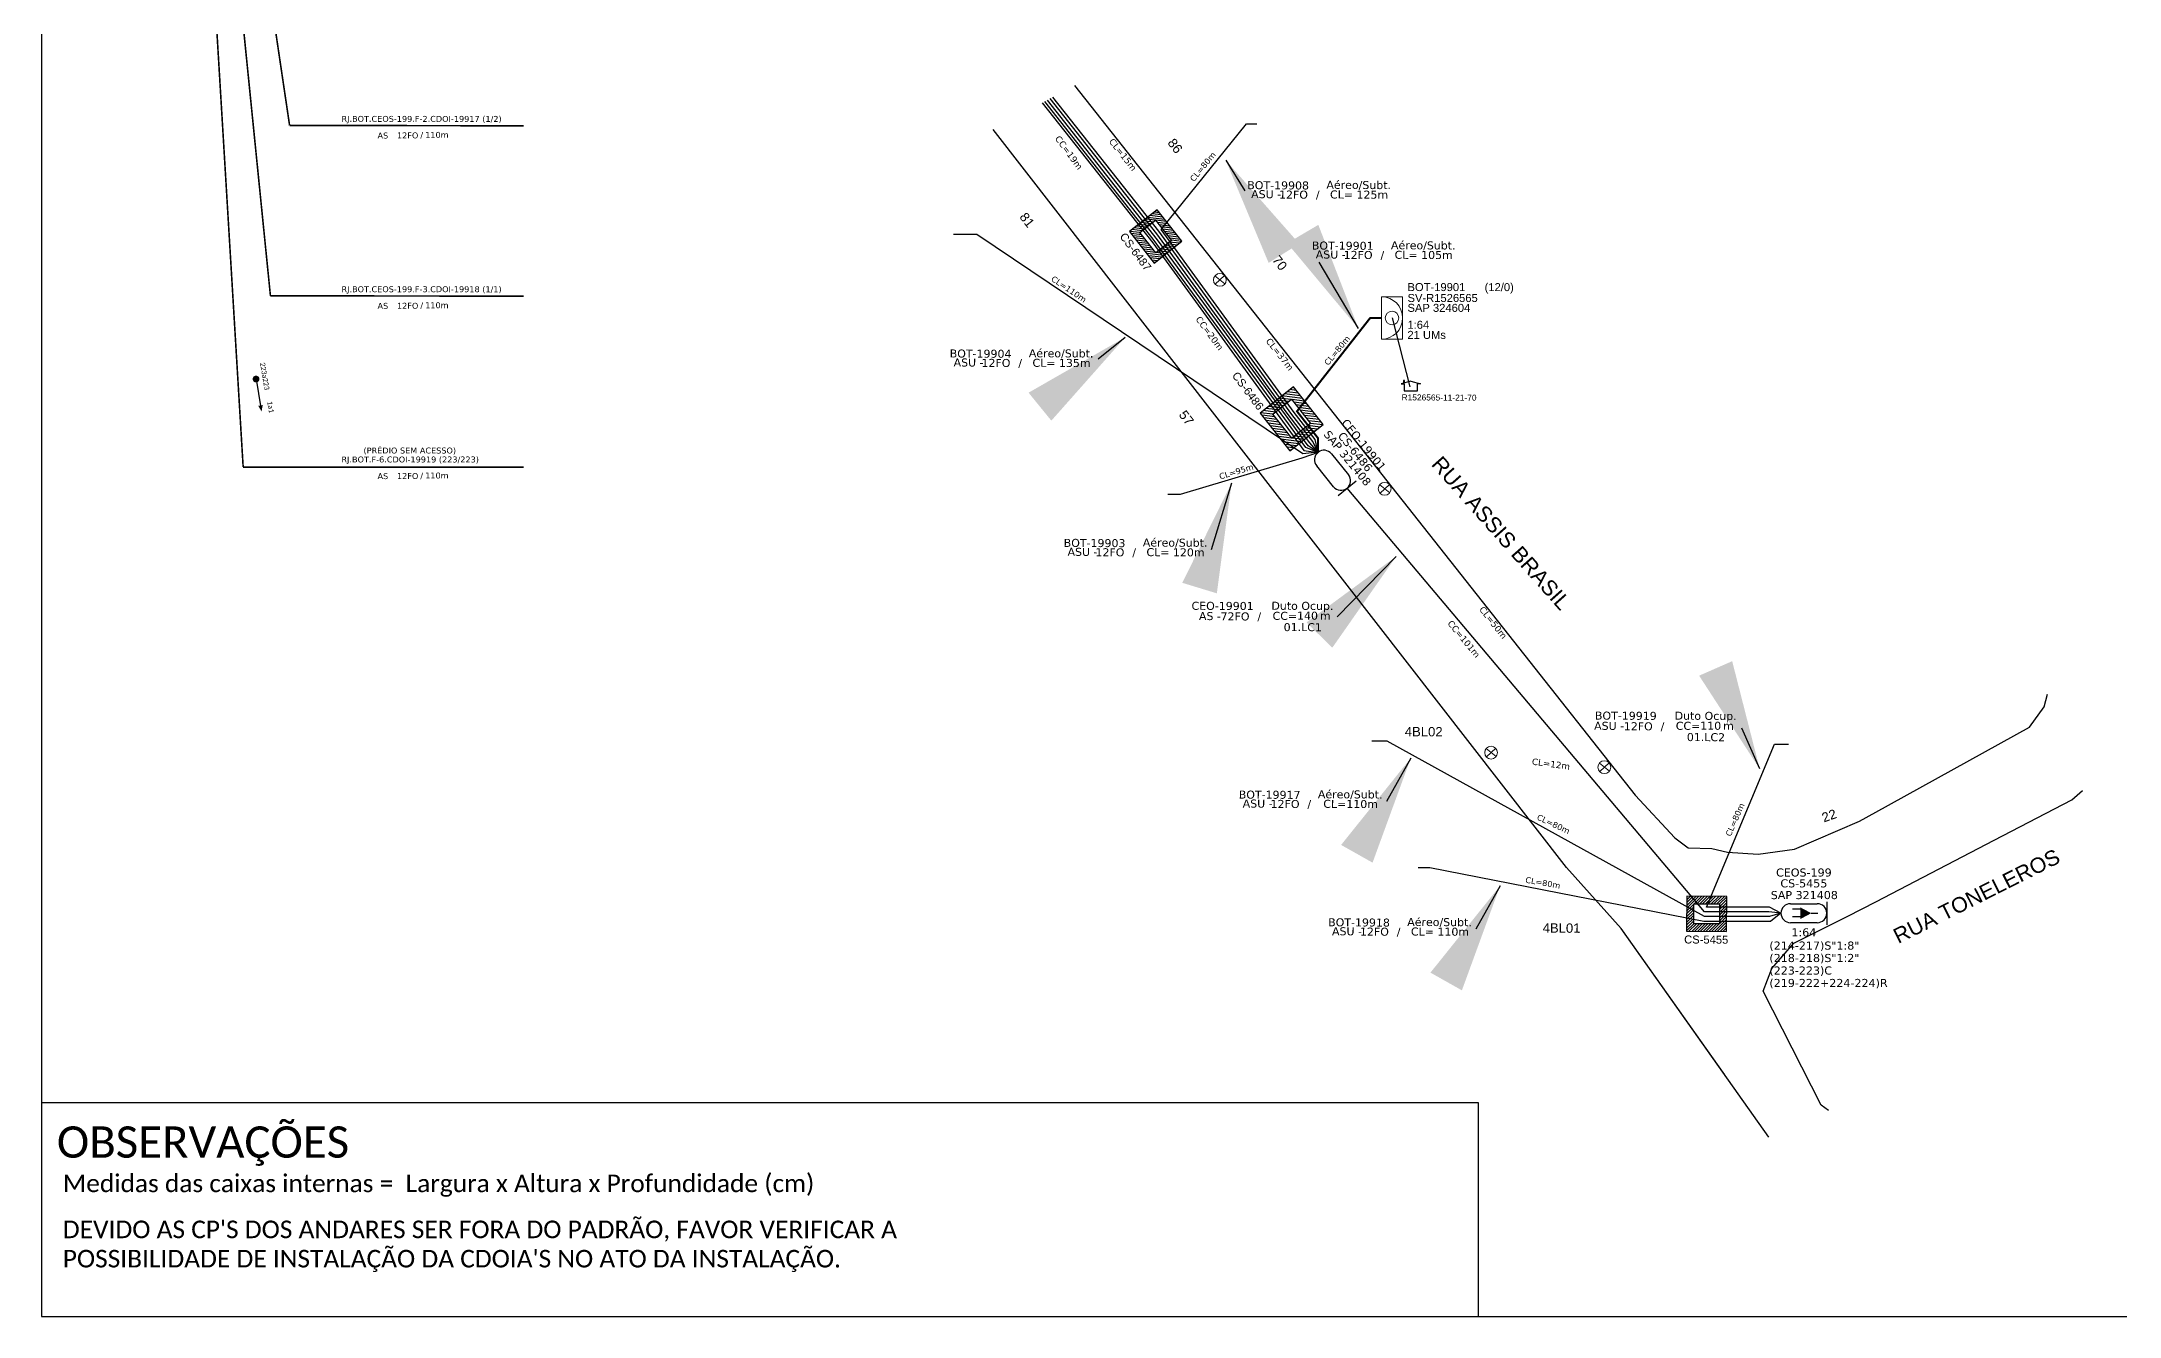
# Model space of a CAD drawing. Extents: x -89 to 749, y 705 to 1299.
# Drawn here: x -89.3 to 383.7, y 705 to 995.3 of the extents above; entities that cross this region are included whole.
import ezdxf
from ezdxf.enums import TextEntityAlignment as Align

# ---------------------------------------------------------------- set-up
doc = ezdxf.new("R2010")
doc.units = 0
doc.linetypes.add('PHANTOM2', pattern=[1.25, 0.625, -0.125, 0.125, -0.125, 0.125, -0.125])
for name, color, linetype in [('10.1-Caixas Subterrâneas', 5, 'Continuous'), ('10.4-Postes', 1, 'Continuous'), ('20.4-CEOS', 1, 'Continuous'), ('20.5-CEO', 1, 'Continuous'), ('CAP a instalar', 1, 'Continuous'), ('DUVIDAS', 252, 'Continuous'), ('label_cabos', 7, 'Continuous'), ('Legenda', 1, 'Continuous'), ('MUB', 252, 'Continuous'), ('SETA', 7, 'Continuous'), ('surveys', 7, 'Continuous'), ('Surveys Casinhas', 7, 'Continuous'), ('surveys legendas', 7, 'Continuous'), ('texto', 255, 'Continuous')]:
    doc.layers.add(name, color=color, linetype=linetype)
for name, color, linetype, lineweight in [("20.0-LEGENDA DOS CDO'S", 1, 'Continuous', 0), ('20.1-CDO_INTERIOR', 1, 'Continuous', 0), ('40.1-ETIQUETAS', 1, 'Continuous', 20), ('Postes', 1, 'Continuous', 0)]:
    doc.layers.add(name, color=color, linetype=linetype, lineweight=lineweight)
doc.layers.add('Comprimeto de lance', color=7, linetype='Continuous', true_color=0xf7f7f7)
doc.layers.add('EXTRA', color=50, linetype='Continuous', plot=False)
doc.styles.add('ARIAL', font='arial.ttf')
doc.styles.add('siredit', font='verdana.ttf')
doc.styles.get("Standard").update_dxf_attribs({"font": 'arial.ttf'})
doc.styles.add('WMF-Calibri0', font='calibri.ttf')
doc.linetypes.add('FENCELINE1', pattern='A,0.25,-0.1,[133,ltypeshp.shx,S=0.1,R=0,X=-0.1,Y=0],-0.1,1', length=1.45)
doc.dimstyles.new('CC', dxfattribs={"dimtxt": 1, "dimasz": 2, "dimexe": 0.18, "dimexo": 0.0625, "dimgap": 0.09, "dimtad": 0, "dimdec": 0, "dimrnd": 1, "dimzin": 0, "dimdsep": 46, "dimtxsty": 'siredit', "dimblk": 'NONE', "dimcen": 0, "dimse1": 1, "dimse2": 1, "dimsd1": 1, "dimsd2": 1, "dimclrt": 7, "dimadec": 0, "dimazin": 0, "dimtfac": 1, "dimtdec": 0, "dimtofl": 0, "dimtmove": 0, "dimatfit": 3, "dimfxl": 0, "dimtolj": 1, "dimtzin": 0, "dimarcsym": 0})

# ---------------------------------------------------------------- blocks, each defined once
blk = doc.blocks.new('ETIQUETA_RS5F')
at = {"layer": '40.1-ETIQUETAS', "color": 0, "style": 'siredit'}
blk.add_text('/', height=1.5, dxfattribs=at).set_placement((1.58, -1.95), align=Align.MIDDLE_RIGHT)
for tag, p in [('ETIQUETA_R_SECUNDARIA', (1.21, 2.1)), ('ETIQUETA_R_PRIMARIA', (1.21, 4.1)), ('F_ATIVAS/F_MORTAS', (1.14, -4.24))]:
    blk.add_attdef(tag, text='', height=1.5, dxfattribs=at).set_placement(p, align=Align.MIDDLE_CENTER)
for tag, p in [('TIPO_CABO', (-6.58, -2.12)), ('CAP_CABO', (0.4, -2.09))]:
    blk.add_attdef(tag, text='', height=1.5, dxfattribs=at).set_placement(p, align=Align.MIDDLE_RIGHT)
blk.add_attdef('METROS', text='', height=1.5, dxfattribs=at).set_placement((2.14, -1.95), align=Align.MIDDLE_LEFT)
for tag, p in [('FUSÃO_1', (0.85, -8.39)), ('FUSÃO_2', (0.85, -10.6)), ('FUSÃO_3', (0.85, -12.93)), ('FUSÃO_4', (0.85, -15.14)), ('FUSÃO_5', (0.85, -17.16))]:
    blk.add_attdef(tag, text='', height=1.5, dxfattribs=at).set_placement(p, align=Align.CENTER)
blk = doc.blocks.new('pole_pole')
at = {"layer": 'Postes', "color": 1, "linetype": 'PHANTOM2'}
for points in [[(-0.0000079, 0.0000104), (0.0000075, -0.000002)], [(0.000007, 0.0000109), (-0.0000074, -0.0000025)]]:
    blk.add_lwpolyline(points, dxfattribs=at)
at = {"layer": 'Postes', "color": 1}
blk.add_circle((-0.0000002, 0.0000042), 0.00000987, dxfattribs=at)
blk = doc.blocks.new('*X75')
at = {"color": 0, "linetype": 'Continuous'}
for p, q in [((-1.25, 0.34099), (-0.49099, 1.1)), ((-1.25, 0.517767), (-0.667767, 1.1)), ((-1.25, 0.694544), (-0.844544, 1.1)), ((-1.25, 0.87132), (-1.02132, 1.1)), ((-1.25, 1.048097), (-1.198097, 1.1)), ((-0.789214, 0.625), (-0.314214, 1.1)), ((-0.612437, 0.625), (-0.137437, 1.1)), ((-0.43566, 0.625), (0.03934, 1.1)), ((-0.258883, 0.625), (0.216117, 1.1)), ((-0.082107, 0.625), (0.392893, 1.1)), ((0.09467, 0.625), (0.56967, 1.1)), ((0.271447, 0.625), (0.746447, 1.1)), ((0.448223, 0.625), (0.923223, 1.1)), ((0.625, 0.625), (1.1, 1.1)), ((-1.25, 0.164214), (-0.8035, 0.610714)), ((-1.25, -0.012563), (-0.8035, 0.433937)), ((-1.25, -0.18934), (-0.8035, 0.25716)), ((-1.25, -0.366117), (-0.8035, 0.080383)), ((0.801777, 0.625), (1.25, 1.073223)), ((0.8035, 0.449947), (1.25, 0.896447)), ((0.8035, 0.27317), (1.25, 0.71967)), ((0.8035, 0.096393), (1.25, 0.542893)), ((0.8035, -0.080383), (1.25, 0.366117)), ((0.8035, -0.25716), (1.25, 0.18934)), ((0.8035, -0.433937), (1.25, 0.012563)), ((-1.25, -0.542893), (-0.8035, -0.096393)), ((-1.25, -0.71967), (-0.8035, -0.27317)), ((-1.25, -0.896447), (-0.8035, -0.449947)), ((-1.25, -1.073223), (-0.801777, -0.625)), ((-1.1, -1.1), (-0.625, -0.625)), ((-0.923223, -1.1), (-0.448223, -0.625)), ((-0.746447, -1.1), (-0.271447, -0.625)), ((-0.56967, -1.1), (-0.09467, -0.625)), ((-0.392893, -1.1), (0.082107, -0.625)), ((-0.216117, -1.1), (0.258883, -0.625)), ((-0.03934, -1.1), (0.43566, -0.625)), ((0.137437, -1.1), (0.612437, -0.625)), ((0.314214, -1.1), (0.789214, -0.625)), ((0.49099, -1.1), (1.25, -0.34099)), ((0.667767, -1.1), (1.25, -0.517767)), ((0.8035, -0.610714), (1.25, -0.164214)), ((0.844544, -1.1), (1.25, -0.694544)), ((1.02132, -1.1), (1.25, -0.87132)), ((1.198097, -1.1), (1.25, -1.048097))]:
    blk.add_line(p, q, dxfattribs=at)
blk = doc.blocks.new('MANHOLE_MQ')
at = {"color": 0, "linetype": 'Continuous'}
for p, q in [((0.00000623, 0.00000569), (-0.00000627, 0.00000569)), ((-0.00000627, 0.00000569), (-0.00000627, -0.00000531)), ((0.00000623, -0.00000531), (0.00000623, 0.00000569)), ((-0.00000404, 0.00000331), (0.00000399, 0.00000331)), ((-0.00000404, -0.00000294), (-0.00000404, 0.00000331)), ((0.00000399, 0.00000331), (0.00000399, -0.00000294)), ((-0.00000627, -0.00000531), (0.00000623, -0.00000531)), ((0.00000399, -0.00000294), (-0.00000404, -0.00000294)), ((0.00000399, -0.00000294), (0.00000399, -0.00000294))]:
    blk.add_line(p, q, dxfattribs=at)
at = {"color": 0, "linetype": 'Continuous', "xscale": 5e-06, "yscale": 5e-06, "zscale": 1e-05}
blk.add_blockref('*X75', (-0.00000002, 0.00000019), dxfattribs=at)
blk = doc.blocks.new('_None')
blk = doc.blocks.new('LEGENDA DOS CABOS')
at = {"layer": 'EXTRA', "color": 0, "style": 'siredit'}
for tag, p in [('ID', (4.6, 0.97)), ('XX', (9.03, 0.97))]:
    blk.add_attdef(tag, text='', height=0.48, rotation=359.69, dxfattribs=at).set_placement(p, align=Align.MIDDLE_CENTER)
at = {"layer": 'Legenda', "color": 0, "style": 'siredit'}
for tag, p in [('TIPO_CABO', (1.31, 0)), ('CABO', (4.69, -0.05)), ('/', (6.81, -0.05)), ('METROS', (10.03, -0.05))]:
    blk.add_attdef(tag, text='', height=0.8, rotation=359.69, dxfattribs=at).set_placement(p, align=Align.MIDDLE_CENTER)
blk = doc.blocks.new('Inst CB DT OCUP CFOA-SM-ASU-120-S-12')
at = {"layer": 'label_cabos', "color": 0, "style": 'siredit'}
for tag, flags, p in [('ID_ATIVIDADE', 3, (1.31, 2.67)), ('FATOR', 1, (11.56, 2.55))]:
    blk.add_attdef(tag, text='', height=1, rotation=359.69, dxfattribs=dict(at, flags=flags)).set_placement(p, align=Align.MIDDLE_CENTER)
for tag, p in [('TIPO_CABO', (1.26, 0)), ('DESTINO_CABO', (3.13, 1.26)), ('CABO', (4.69, -0.05)), ('/', (7.71, -0.05)), ('LANCE', (10.91, 0)), ('TIPO_CABO', (13.11, 1.24)), ('UND', (15.96, 0)), ('FID', (13.15, -1.41))]:
    blk.add_attdef(tag, text='', height=1, rotation=359.69, dxfattribs=at).set_placement(p, align=Align.MIDDLE_CENTER)
blk.add_attdef('QTDE', (12.43, -0.47), '', height=1, rotation=359.69, dxfattribs=at)
blk = doc.blocks.new('Inst CB DT OCUP CFOA-SM-AS-80-TS-72')
at = {"layer": 'label_cabos', "color": 0, "style": 'siredit'}
for tag, flags, p in [('ID_ATIVIDADE', 3, (1.31, 2.67)), ('FATOR', 1, (11.56, 2.55))]:
    blk.add_attdef(tag, text='', height=1, rotation=359.69, dxfattribs=dict(at, flags=flags)).set_placement(p, align=Align.MIDDLE_CENTER)
for tag, p in [('TIPO_CABO', (1.76, 0)), ('DESTINO_CABO', (3.13, 1.26)), ('CABO', (4.69, -0.05)), ('/', (7.71, -0.05)), ('LANCE', (10.91, 0)), ('TIPO_CABO', (13.11, 1.24)), ('UND', (15.96, 0)), ('FID', (13.15, -1.41))]:
    blk.add_attdef(tag, text='', height=1, rotation=359.69, dxfattribs=at).set_placement(p, align=Align.MIDDLE_CENTER)
blk.add_attdef('QTDE', (12.43, -0.47), '', height=1, rotation=359.69, dxfattribs=at)
blk = doc.blocks.new('*U78')
at = {"layer": '20.4-CEOS', "color": 7, "style": 'siredit'}
for tag, p in [('FIBRAS_SPLITTER', (0, 0)), ('FIBRAS_TOP_C', (0, -4.13)), ('RESERVA_FINAIS', (0, -5.46))]:
    blk.add_attdef(tag, p, '', height=1.01, dxfattribs=at)
for tag, p, flags in [('ID_ATIVIDADE', (0, -6.77), 3), ('FATOR', (0, -8.09), 1), ('QTDE', (0, -9.4), 1), ('FID', (0, -10.71), 1)]:
    blk.add_attdef(tag, p, '', height=1.01, dxfattribs=dict(at, flags=flags))
blk = doc.blocks.new('*U80')
at = {"layer": '20.4-CEOS', "color": 7, "style": 'siredit'}
blk.add_attdef('FIBRAS_SPLITTER', (0, 0), '', height=1.01, dxfattribs=at)
for tag, p, flags in [('ID_ATIVIDADE', (0, -1.48), 3), ('FATOR', (0, -2.79), 1), ('QTDE', (0, -4.11), 1), ('FID', (0, -5.42), 1)]:
    blk.add_attdef(tag, p, '', height=1.01, dxfattribs=dict(at, flags=flags))

msp = doc.modelspace()

# ---------------------------------------------------------------- linework, layer by layer
msp.add_lwpolyline([(-89.32, 705.02), (749.25, 705.02), (749.25, 1299.02), (-89.32, 1299.02), (-89.32, 705.02)])
at = {"color": 4}
msp.add_lwpolyline([(218.13, 932.39), (222.22, 916.73)], dxfattribs=at)
at = {"const_width": 0.77}
msp.add_lwpolyline([(-40.55, 918.87, 1), (-40.43, 918.11, 1)], format="xyb", close=True, dxfattribs=at)
msp.add_lwpolyline([(-40.55, 918.87, 1), (-40.43, 918.11, 1)], format="xyb", close=True, dxfattribs=at)
at = {"color": 7}
for points in [[(-89.24, 753.78), (237.71, 753.78)], [(237.71, 753.78), (237.71, 705.02)]]:
    msp.add_lwpolyline(points, dxfattribs=at)
at = {"layer": '20.1-CDO_INTERIOR', "color": 1, "lineweight": 18}
msp.add_lwpolyline([(220.55, 927.55), (220.55, 937.23), (215.71, 937.23), (215.71, 927.55)], close=True, dxfattribs=at)
msp.add_circle((218.13, 932.39), 1.55, dxfattribs=at)
msp.add_arc((215.71, 932.39), 4.84, 269.9724, 89.9724, dxfattribs=at)
at = {"layer": '20.4-CEOS', "color": 7}
for p, q in [((308.85, 799.02), (314.94, 799.02)), ((314.94, 794.68), (308.85, 794.68))]:
    msp.add_line(p, q, dxfattribs=at)
for points in [[(317.11, 799.47), (317.11, 794.23)], [(311.17, 797.79), (309.32, 797.79)], [(311.17, 795.99), (309.32, 795.99)], [(313.58, 796.85), (315.04, 796.85)]]:
    msp.add_lwpolyline(points, dxfattribs=at)
msp.add_lwpolyline([(313.58, 796.85, 0, 2.68, 0), (311.06, 796.85, 2.68, 2.68, 0)], format="xyseb", dxfattribs=at)
for centre, start, end in [((308.85, 796.85), 90, 270), ((314.94, 796.85), 270, 90)]:
    msp.add_arc(centre, 2.17, start, end, dxfattribs=at)
at = {"layer": '20.5-CEO', "color": 5}
for p, q in [((204.36, 901.46), (208.22, 896.71)), ((204.83, 893.96), (200.98, 898.71))]:
    msp.add_line(p, q, dxfattribs=at)
msp.add_lwpolyline([(205.86, 891.99), (209.94, 895.3)], dxfattribs=at)
for centre, start, end in [((202.67, 900.09), 39.0566, 219.0566), ((206.52, 895.34), 219.0566, 39.0566)]:
    msp.add_arc(centre, 2.18, start, end, dxfattribs=at)
at = {"layer": 'CAP a instalar', "color": 7, "linetype": 'FENCELINE1', "ltscale": 7, "const_width": 0.359}
for points in [[(-58.56, 1149.37), (-43.42, 898.44)], [(20.47, 898.44), (-43.42, 898.44)]]:
    msp.add_lwpolyline(points, dxfattribs=at)
at = {"layer": 'CAP a instalar', "color": 251, "linetype": 'FENCELINE1', "ltscale": 7, "const_width": 0.359}
for points in [[(-58.56, 1149.37), (-32.85, 976.24)], [(-58.56, 1149.37), (-37.21, 937.44)], [(-32.85, 976.24), (20.47, 976.15)], [(-37.21, 937.44), (20.47, 937.36)]]:
    msp.add_lwpolyline(points, dxfattribs=at)
at = {"layer": 'CAP a instalar', "color": 252, "linetype": 'FENCELINE1', "ltscale": 5}
for points in [[(138.47, 981.36), (163.64, 949.48), (198.08, 902.25), (201.3, 901.78)], [(201.28, 901.79), (198.48, 902.87), (163.78, 950.34), (139.11, 981.71)], [(201.3, 901.78), (199.44, 903.96), (194.28, 910.75), (164.55, 951.57), (140.33, 982.36)], [(201.3, 901.78), (200.1, 904.29), (195.31, 910.44), (165.03, 952.14), (140.94, 982.69)], [(201.3, 901.78), (200.63, 904.75), (195.82, 910.9), (165.56, 952.54), (184.98, 976.6), (187.34, 976.6)], [(201.3, 901.8), (197.79, 901.46), (123.63, 951.39), (118.27, 951.39)], [(201.3, 901.78), (197.6, 900.47), (169.92, 892.17), (167.11, 892.17)], [(306.68, 796.85), (304.07, 796.08), (289.25, 796.08), (217.05, 836.06), (213.5, 836.06)], [(306.68, 796.85), (304.29, 794.99), (289.14, 794.99), (226.74, 807.2), (224.05, 807.2)]]:
    msp.add_lwpolyline(points, dxfattribs=at)
at = {"layer": 'CAP a instalar', "color": 7, "linetype": 'FENCELINE1', "ltscale": 5}
for points in [[(201.29, 901.79), (199.02, 903.3), (164.72, 950.19), (139.68, 982.01)], [(306.68, 796.85), (303.93, 797.18), (289.25, 797.18), (207.9, 893.65), (207.9, 893.65)], [(306.68, 796.85), (304.07, 798.21), (289.71, 798.21), (305.18, 835.33), (308.41, 835.33)]]:
    msp.add_lwpolyline(points, dxfattribs=at)
at = {"layer": 'CAP a instalar', "color": 1, "linetype": 'FENCELINE1', "ltscale": 5, "const_width": 0.463}
msp.add_lwpolyline([(201.3, 901.78), (201.27, 905.04), (196.49, 911.14), (213.15, 932.39), (215.71, 932.39)], dxfattribs=at)
at = {"layer": 'DUVIDAS', "color": 151}
for points in [[(145.85, 985.34), (273.51, 823.73), (282.48, 814.02), (285.54, 811.73), (290.96, 811.58), (294.54, 810.73), (301.45, 810.33), (309.79, 811.42), (324.56, 817.84), (328.26, 819.87)], [(145.85, 985.34), (273.51, 823.73), (282.48, 814.02), (285.54, 811.73), (290.96, 811.58), (294.54, 810.73), (301.45, 810.33), (309.79, 811.42), (324.56, 817.84), (328.26, 819.87)], [(293.9, 760.03), (270.29, 793.4), (257.83, 807.23), (127.29, 975.33)], [(328.26, 819.87), (363.28, 839.2), (366.6, 843.81), (367.34, 846.75)], [(328.26, 799.47), (355.23, 813.46), (372.87, 822.64), (375.35, 824.8)]]:
    msp.add_lwpolyline(points, dxfattribs=at)
at = {"layer": 'MUB', "color": 151}
for points in [[(303.91, 745.87), (270.29, 793.4), (257.83, 807.23), (127.29, 975.33)], [(328.26, 819.87), (363.28, 839.2), (366.6, 843.81), (367.34, 846.75)], [(328.26, 799.47), (355.23, 813.46), (372.87, 822.64), (375.35, 824.8)], [(317.48, 751.93), (315.85, 753.12), (302.63, 779.09), (304.58, 784.28), (309.57, 790.04), (321.89, 796.17), (328.26, 799.47)]]:
    msp.add_lwpolyline(points, dxfattribs=at)
at = {"layer": 'SETA'}
msp.add_lwpolyline([(-40.49, 918.49), (-39.39, 911.96)], dxfattribs=at)
msp.add_lwpolyline([(-40.49, 918.49), (-39.39, 911.96)], dxfattribs=at)
msp.add_solid([(-38.96, 912.57), (-39.24, 911.1), (-39.98, 912.4)], dxfattribs=at)
msp.add_solid([(-38.96, 912.57), (-39.24, 911.1), (-39.98, 912.4)], dxfattribs=at)
at = {"layer": 'Surveys Casinhas'}
for p, q in [((222.43, 918.02), (220.22, 917.38)), ((220.72, 918.12), (220.71, 917.53)), ((220.95, 918.12), (220.72, 918.12)), ((220.95, 917.6), (220.95, 918.12)), ((222.43, 918.02), (224.64, 917.37)), ((220.22, 917.38), (220.91, 917.38)), ((220.91, 917.38), (220.91, 915.79)), ((220.91, 915.79), (223.94, 915.79)), ((223.94, 915.79), (223.95, 917.37)), ((224.64, 917.37), (223.95, 917.37))]:
    msp.add_line(p, q, dxfattribs=at)

# ---------------------------------------------------------------- block references
at = {"layer": '10.1-Caixas Subterrâneas', "color": 30}
for p, xscale, yscale, zscale, rotation in [((164.43, 951.06), 728156.294919108, 728156.2949191076, 728156.2949191073, 128.2069484367488), ((195.4, 909.55), 873787.5539029294, 873787.5539029291, 873787.5539029288, 128.2069484367488), ((289.74, 796.84), 728156.2949191078, 728156.2949191076, 728156.2949191073, 179.6335152884047)]:
    msp.add_blockref('MANHOLE_MQ', p, dxfattribs=dict(at, xscale=xscale, yscale=yscale, zscale=zscale, rotation=rotation))
at = {"layer": '10.4-Postes', "color": 1, "xscale": 147720.7266801797, "yscale": 147720.7266801797, "zscale": 147720.7266801797}
for p in [(178.97, 940.45), (216.49, 892.87), (240.71, 832.8), (266.5, 829.48)]:
    msp.add_blockref('pole_pole', p, dxfattribs=at)
at = {"layer": '20.4-CEOS', "color": 0, "lineweight": 0}
ref = msp.add_blockref('*U78', (304.04, 788.56), dxfattribs=dict(at, xscale=1.821600084437558, yscale=1.821600084437558, zscale=1.821600084437558))
ref.add_attrib('FIBRAS_SPLITTER', '(214-217)S"1:8"', (304.04, 788.56), dxfattribs={"color": 7, "height": 1.8392, "style": 'siredit'})
ref.add_attrib('FIBRAS_TOP_C', '(223-223)C', (304.04, 782.88), dxfattribs={"color": 7, "height": 1.839, "style": 'siredit'})
ref.add_attrib('RESERVA_FINAIS', '(219-222+224-224)R', (304.04, 780.04), dxfattribs={"color": 7, "height": 1.8392, "style": 'siredit'})
at = {"layer": '20.4-CEOS', "color": 0, "lineweight": 0, "xscale": 1.821600084437558, "yscale": 1.821600084437558, "zscale": 1.821600084437558}
msp.add_blockref('*U80', (304.04, 785.73), dxfattribs=at).add_auto_attribs({'FIBRAS_SPLITTER': '(218-218)S"1:2"'})
at = {"layer": '40.1-ETIQUETAS', "color": 251}
ref = msp.add_blockref('ETIQUETA_RS5F', (-3.87, 975.84), dxfattribs=dict(at, xscale=0.8981279836255366, yscale=0.8981279836255366, zscale=0.8981279836255366))
ref.add_attrib('ETIQUETA_R_SECUNDARIA', 'RJ.BOT.CEOS-199.F-2.CDOI-19917 (1/2)', dxfattribs={"color": 0, "height": 1.3472, "style": 'siredit'}).set_placement((-2.81, 977.73), align=Align.MIDDLE_CENTER)
ref.add_attrib('TIPO_CABO', 'AS ', dxfattribs={"color": 0, "height": 1.347, "style": 'siredit'}).set_placement((-9.81, 973.94), align=Align.MIDDLE_RIGHT)
ref.add_attrib('CAP_CABO', '12FO', dxfattribs={"color": 0, "height": 1.347, "style": 'siredit'}).set_placement((-3.54, 973.96), align=Align.MIDDLE_RIGHT)
ref.add_attrib('METROS', '110m', dxfattribs={"color": 0, "height": 1.347, "style": 'siredit'}).set_placement((-1.98, 974.09), align=Align.MIDDLE_LEFT)
ref = msp.add_blockref('ETIQUETA_RS5F', (-3.87, 937.05), dxfattribs=dict(at, xscale=0.8981279836255366, yscale=0.8981279836255366, zscale=0.8981279836255366))
ref.add_attrib('ETIQUETA_R_SECUNDARIA', 'RJ.BOT.CEOS-199.F-3.CDOI-19918 (1/1)', dxfattribs={"color": 0, "height": 1.3472, "style": 'siredit'}).set_placement((-2.81, 938.94), align=Align.MIDDLE_CENTER)
ref.add_attrib('TIPO_CABO', 'AS ', dxfattribs={"color": 0, "height": 1.347, "style": 'siredit'}).set_placement((-9.81, 935.15), align=Align.MIDDLE_RIGHT)
ref.add_attrib('CAP_CABO', '12FO', dxfattribs={"color": 0, "height": 1.347, "style": 'siredit'}).set_placement((-3.54, 935.17), align=Align.MIDDLE_RIGHT)
ref.add_attrib('METROS', '110m', dxfattribs={"color": 0, "height": 1.347, "style": 'siredit'}).set_placement((-1.98, 935.29), align=Align.MIDDLE_LEFT)
at = {"layer": '40.1-ETIQUETAS', "color": 7}
ref = msp.add_blockref('ETIQUETA_RS5F', (-3.87, 898.28), dxfattribs=dict(at, xscale=0.8981279836255366, yscale=0.8981279836255366, zscale=0.8981279836255366))
ref.add_attrib('ETIQUETA_R_PRIMARIA', '(PRÉDIO SEM ACESSO)', dxfattribs={"color": 0, "height": 1.3472, "style": 'siredit'}).set_placement((-5.49, 902.21), align=Align.MIDDLE_CENTER)
ref.add_attrib('ETIQUETA_R_SECUNDARIA', 'RJ.BOT.F-6.CDOI-19919 (223/223)', dxfattribs={"color": 0, "height": 1.3472, "style": 'siredit'}).set_placement((-5.4, 900.17), align=Align.MIDDLE_CENTER)
ref.add_attrib('TIPO_CABO', 'AS ', dxfattribs={"color": 0, "height": 1.347, "style": 'siredit'}).set_placement((-9.81, 896.38), align=Align.MIDDLE_RIGHT)
ref.add_attrib('CAP_CABO', '12FO', dxfattribs={"color": 0, "height": 1.347, "style": 'siredit'}).set_placement((-3.54, 896.4), align=Align.MIDDLE_RIGHT)
ref.add_attrib('METROS', '110m', dxfattribs={"color": 0, "height": 1.347, "style": 'siredit'}).set_placement((-1.98, 896.52), align=Align.MIDDLE_LEFT)
at = {"layer": 'label_cabos', "color": 0, "lineweight": 0}
ref = msp.add_blockref('LEGENDA DOS CABOS', (184.48, 959.63), dxfattribs=dict(at, xscale=1.821600084437558, yscale=1.821600084437558, zscale=1.821600084437558))
ref.add_attrib('ID', 'BOT-19908', dxfattribs={"color": 0, "height": 1.822, "rotation": 359.69, "style": 'siredit'}).set_placement((192.2, 962.6), align=Align.MIDDLE_CENTER)
ref.add_attrib('CABO', '12FO', dxfattribs={"color": 0, "height": 1.822, "rotation": 359.69, "style": 'siredit'}).set_placement((195.7, 960.49), align=Align.MIDDLE_CENTER)
ref.add_attrib('METROS', 'CL= 125m', dxfattribs={"color": 0, "height": 1.822, "rotation": 359.69, "style": 'siredit'}).set_placement((210.63, 960.49), align=Align.MIDDLE_CENTER)
ref.add_attrib('XX', 'Aéreo/Subt.', dxfattribs={"color": 0, "height": 1.8216, "rotation": 359.69, "style": 'siredit'}).set_placement((210.54, 962.68), align=Align.MIDDLE_CENTER)
ref.add_attrib('/', '/', dxfattribs={"color": 0, "height": 1.82, "rotation": 359.69, "style": 'siredit'}).set_placement((201.22, 960.49), align=Align.MIDDLE_CENTER)
ref.add_attrib('TIPO_CABO', 'ASU -', dxfattribs={"color": 0, "height": 1.822, "rotation": 359.69, "style": 'siredit'}).set_placement((189.47, 960.58), align=Align.MIDDLE_CENTER)
ref = msp.add_blockref('LEGENDA DOS CABOS', (199.18, 945.89), dxfattribs=dict(at, xscale=1.821600084437558, yscale=1.821600084437558, zscale=1.821600084437558))
ref.add_attrib('ID', 'BOT-19901', dxfattribs={"color": 0, "height": 1.822, "rotation": 359.69, "style": 'siredit'}).set_placement((206.91, 948.86), align=Align.MIDDLE_CENTER)
ref.add_attrib('CABO', '12FO', dxfattribs={"color": 0, "height": 1.822, "rotation": 359.69, "style": 'siredit'}).set_placement((210.41, 946.75), align=Align.MIDDLE_CENTER)
ref.add_attrib('METROS', 'CL= 105m', dxfattribs={"color": 0, "height": 1.822, "rotation": 359.69, "style": 'siredit'}).set_placement((225.34, 946.75), align=Align.MIDDLE_CENTER)
ref.add_attrib('XX', 'Aéreo/Subt.', dxfattribs={"color": 0, "height": 1.8216, "rotation": 359.69, "style": 'siredit'}).set_placement((225.24, 948.93), align=Align.MIDDLE_CENTER)
ref.add_attrib('/', '/', dxfattribs={"color": 0, "height": 1.82, "rotation": 359.69, "style": 'siredit'}).set_placement((215.93, 946.75), align=Align.MIDDLE_CENTER)
ref.add_attrib('TIPO_CABO', 'ASU -', dxfattribs={"color": 0, "height": 1.822, "rotation": 359.69, "style": 'siredit'}).set_placement((204.17, 946.84), align=Align.MIDDLE_CENTER)
ref = msp.add_blockref('LEGENDA DOS CABOS', (116.73, 921.3), dxfattribs=dict(at, xscale=1.821600084437558, yscale=1.821600084437558, zscale=1.821600084437558))
ref.add_attrib('ID', 'BOT-19904', dxfattribs={"color": 0, "height": 1.822, "rotation": 359.69, "style": 'siredit'}).set_placement((124.46, 924.27), align=Align.MIDDLE_CENTER)
ref.add_attrib('CABO', '12FO', dxfattribs={"color": 0, "height": 1.822, "rotation": 359.69, "style": 'siredit'}).set_placement((127.96, 922.16), align=Align.MIDDLE_CENTER)
ref.add_attrib('METROS', 'CL= 135m', dxfattribs={"color": 0, "height": 1.822, "rotation": 359.69, "style": 'siredit'}).set_placement((142.89, 922.16), align=Align.MIDDLE_CENTER)
ref.add_attrib('XX', 'Aéreo/Subt.', dxfattribs={"color": 0, "height": 1.8216, "rotation": 359.69, "style": 'siredit'}).set_placement((142.8, 924.34), align=Align.MIDDLE_CENTER)
ref.add_attrib('/', '/', dxfattribs={"color": 0, "height": 1.82, "rotation": 359.69, "style": 'siredit'}).set_placement((133.48, 922.16), align=Align.MIDDLE_CENTER)
ref.add_attrib('TIPO_CABO', 'ASU -', dxfattribs={"color": 0, "height": 1.822, "rotation": 359.69, "style": 'siredit'}).set_placement((121.73, 922.25), align=Align.MIDDLE_CENTER)
ref = msp.add_blockref('LEGENDA DOS CABOS', (142.68, 878.18), dxfattribs=dict(at, xscale=1.821600084437558, yscale=1.821600084437558, zscale=1.821600084437558))
ref.add_attrib('ID', 'BOT-19903', dxfattribs={"color": 0, "height": 1.822, "rotation": 359.69, "style": 'siredit'}).set_placement((150.41, 881.15), align=Align.MIDDLE_CENTER)
ref.add_attrib('CABO', '12FO', dxfattribs={"color": 0, "height": 1.822, "rotation": 359.69, "style": 'siredit'}).set_placement((153.91, 879.04), align=Align.MIDDLE_CENTER)
ref.add_attrib('METROS', 'CL= 120m', dxfattribs={"color": 0, "height": 1.822, "rotation": 359.69, "style": 'siredit'}).set_placement((168.84, 879.04), align=Align.MIDDLE_CENTER)
ref.add_attrib('XX', 'Aéreo/Subt.', dxfattribs={"color": 0, "height": 1.8216, "rotation": 359.69, "style": 'siredit'}).set_placement((168.75, 881.23), align=Align.MIDDLE_CENTER)
ref.add_attrib('/', '/', dxfattribs={"color": 0, "height": 1.82, "rotation": 359.69, "style": 'siredit'}).set_placement((159.43, 879.04), align=Align.MIDDLE_CENTER)
ref.add_attrib('TIPO_CABO', 'ASU -', dxfattribs={"color": 0, "height": 1.822, "rotation": 359.69, "style": 'siredit'}).set_placement((147.67, 879.13), align=Align.MIDDLE_CENTER)
at = {"layer": 'label_cabos'}
ref = msp.add_blockref('Inst CB DT OCUP CFOA-SM-AS-80-TS-72', (173.86, 864.52), dxfattribs=dict(at, xscale=1.821600084437559, yscale=1.821600084437558, zscale=1.821600084437558, rotation=0.1315642785740555))
ref.add_attrib('DESTINO_CABO', 'CEO-19901', dxfattribs={"color": 0, "height": 1.822, "rotation": 359.8216, "style": 'siredit'}).set_placement((179.56, 866.83), align=Align.MIDDLE_CENTER)
ref.add_attrib('CABO', '72FO', dxfattribs={"color": 0, "height": 1.822, "rotation": 359.8216, "style": 'siredit'}).set_placement((182.39, 864.44), align=Align.MIDDLE_CENTER)
ref.add_attrib('TIPO_CABO', 'Duto Ocup.', dxfattribs={"color": 0, "height": 1.822, "rotation": 359.8216, "style": 'siredit'}).set_placement((197.73, 866.84), align=Align.MIDDLE_CENTER)
ref.add_attrib('/', '/', dxfattribs={"color": 0, "height": 1.82, "rotation": 359.8216, "style": 'siredit'}).set_placement((187.91, 864.45), align=Align.MIDDLE_CENTER)
ref.add_attrib('TIPO_CABO', 'AS - ', dxfattribs={"color": 0, "height": 1.822, "rotation": 359.8216, "style": 'siredit'}).set_placement((177.07, 864.51), align=Align.MIDDLE_CENTER)
ref.add_attrib('FID', '01.LC1', dxfattribs={"color": 0, "height": 1.822, "rotation": 359.8216, "style": 'siredit'}).set_placement((197.81, 861.99), align=Align.MIDDLE_CENTER)
ref.add_attrib('LANCE', 'CC=', dxfattribs={"color": 0, "height": 1.822, "rotation": 359.8216, "style": 'siredit'}).set_placement((193.73, 864.56), align=Align.MIDDLE_CENTER)
ref.add_attrib('QTDE', '140', (196.5, 863.7), dxfattribs={"color": 0, "height": 1.822, "rotation": 359.8216, "style": 'siredit'})
ref.add_attrib('UND', 'm', dxfattribs={"color": 0, "height": 1.82, "rotation": 359.8216, "style": 'siredit'}).set_placement((202.94, 864.59), align=Align.MIDDLE_CENTER)
at = {"layer": 'label_cabos', "color": 0, "lineweight": 0}
ref = msp.add_blockref('Inst CB DT OCUP CFOA-SM-ASU-120-S-12', (265.65, 839.52), dxfattribs=dict(at, xscale=1.821600084437558, yscale=1.821600084437558, zscale=1.821600084437558))
ref.add_attrib('DESTINO_CABO', 'BOT-19919', dxfattribs={"color": 0, "height": 1.822, "rotation": 359.69, "style": 'siredit'}).set_placement((271.35, 841.82), align=Align.MIDDLE_CENTER)
ref.add_attrib('CABO', '12FO', dxfattribs={"color": 0, "height": 1.822, "rotation": 359.69, "style": 'siredit'}).set_placement((274.19, 839.42), align=Align.MIDDLE_CENTER)
ref.add_attrib('TIPO_CABO', 'Duto Ocup.', dxfattribs={"color": 0, "height": 1.822, "rotation": 359.69, "style": 'siredit'}).set_placement((289.53, 841.79), align=Align.MIDDLE_CENTER)
ref.add_attrib('/', '/', dxfattribs={"color": 0, "height": 1.82, "rotation": 359.69, "style": 'siredit'}).set_placement((279.7, 839.42), align=Align.MIDDLE_CENTER)
ref.add_attrib('TIPO_CABO', 'ASU - ', dxfattribs={"color": 0, "height": 1.822, "rotation": 359.69, "style": 'siredit'}).set_placement((267.95, 839.51), align=Align.MIDDLE_CENTER)
ref.add_attrib('FID', '01.LC2', dxfattribs={"color": 0, "height": 1.822, "rotation": 359.69, "style": 'siredit'}).set_placement((289.6, 836.94), align=Align.MIDDLE_CENTER)
ref.add_attrib('LANCE', 'CC=', dxfattribs={"color": 0, "height": 1.822, "rotation": 359.69, "style": 'siredit'}).set_placement((285.52, 839.52), align=Align.MIDDLE_CENTER)
ref.add_attrib('QTDE', '110', (288.29, 838.65), dxfattribs={"color": 0, "height": 1.822, "rotation": 359.69, "style": 'siredit'})
ref.add_attrib('UND', 'm', dxfattribs={"color": 0, "height": 1.82, "rotation": 359.69, "style": 'siredit'}).set_placement((294.73, 839.52), align=Align.MIDDLE_CENTER)
ref = msp.add_blockref('LEGENDA DOS CABOS', (182.55, 820.86), dxfattribs=dict(at, xscale=1.821600084437558, yscale=1.821600084437558, zscale=1.821600084437558))
ref.add_attrib('ID', 'BOT-19917', dxfattribs={"color": 0, "height": 1.822, "rotation": 359.69, "style": 'siredit'}).set_placement((190.27, 823.83), align=Align.MIDDLE_CENTER)
ref.add_attrib('CABO', '12FO', dxfattribs={"color": 0, "height": 1.822, "rotation": 359.69, "style": 'siredit'}).set_placement((193.78, 821.73), align=Align.MIDDLE_CENTER)
ref.add_attrib('METROS', 'CL=110m', dxfattribs={"color": 0, "height": 1.822, "rotation": 359.69, "style": 'siredit'}).set_placement((208.71, 821.73), align=Align.MIDDLE_CENTER)
ref.add_attrib('XX', 'Aéreo/Subt.', dxfattribs={"color": 0, "height": 1.8216, "rotation": 359.69, "style": 'siredit'}).set_placement((208.61, 823.91), align=Align.MIDDLE_CENTER)
ref.add_attrib('/', '/', dxfattribs={"color": 0, "height": 1.82, "rotation": 359.69, "style": 'siredit'}).set_placement((199.29, 821.73), align=Align.MIDDLE_CENTER)
ref.add_attrib('TIPO_CABO', 'ASU -', dxfattribs={"color": 0, "height": 1.822, "rotation": 359.69, "style": 'siredit'}).set_placement((187.54, 821.81), align=Align.MIDDLE_CENTER)
ref = msp.add_blockref('LEGENDA DOS CABOS', (202.89, 791.78), dxfattribs=dict(at, xscale=1.821600084437558, yscale=1.821600084437558, zscale=1.821600084437558))
ref.add_attrib('ID', 'BOT-19918', dxfattribs={"color": 0, "height": 1.822, "rotation": 359.69, "style": 'siredit'}).set_placement((210.62, 794.75), align=Align.MIDDLE_CENTER)
ref.add_attrib('CABO', '12FO', dxfattribs={"color": 0, "height": 1.822, "rotation": 359.69, "style": 'siredit'}).set_placement((214.12, 792.65), align=Align.MIDDLE_CENTER)
ref.add_attrib('METROS', 'CL= 110m', dxfattribs={"color": 0, "height": 1.822, "rotation": 359.69, "style": 'siredit'}).set_placement((229.05, 792.65), align=Align.MIDDLE_CENTER)
ref.add_attrib('XX', 'Aéreo/Subt.', dxfattribs={"color": 0, "height": 1.8216, "rotation": 359.69, "style": 'siredit'}).set_placement((228.95, 794.83), align=Align.MIDDLE_CENTER)
ref.add_attrib('/', '/', dxfattribs={"color": 0, "height": 1.82, "rotation": 359.69, "style": 'siredit'}).set_placement((219.64, 792.65), align=Align.MIDDLE_CENTER)
ref.add_attrib('TIPO_CABO', 'ASU -', dxfattribs={"color": 0, "height": 1.822, "rotation": 359.69, "style": 'siredit'}).set_placement((207.88, 792.73), align=Align.MIDDLE_CENTER)

# ---------------------------------------------------------------- texts
at = {"color": 7, "style": 'WMF-Calibri0'}
msp.add_text('OBSERVAÇÕES', height=7.1308, dxfattribs=at).set_placement((-85.83, 741.17))
at = {"color": 7, "char_height": 4, "width": 658.8434, "attachment_point": 1, "style": 'WMF-Calibri0'}
for s, insert in [('Medidas das caixas internas =  Largura x Altura x Profundidade (cm)', (-84.48, 737.33)), ("\\C1;DEVIDO AS CP'S DOS ANDARES SER FORA DO PADRÃO, FAVOR VERIFICAR A\\PPOSSIBILIDADE DE INSTALAÇÃO DA CDOIA'S NO ATO DA INSTALAÇÃO.", (-84.48, 726.85))]:
    msp.add_mtext(s, dxfattribs=dict(at, insert=insert))
at = {"layer": '10.1-Caixas Subterrâneas', "color": 30, "style": 'ARIAL'}
for s, rotation, p in [('CS-6487', 306.84, (156.01, 950.94)), ('CS-6486', 306.84, (181.59, 919.26)), ('CS-5455', 359.6335, (284.63, 789.96))]:
    msp.add_text(s, height=1.822, rotation=rotation, dxfattribs=at).set_placement(p)
at = {"layer": "20.0-LEGENDA DOS CDO'S", "color": 1, "lineweight": 0, "style": 'ARIAL'}
for s, height, p in [('SV-R1526565', 1.8216, (221.66, 936.04)), ('BOT-19901', 1.822, (221.65, 938.52)), ('(12/0)', 1.822, (239.21, 938.51)), ('SAP 324604', 1.822, (221.65, 933.79)), ('21 UMs', 1.822, (221.63, 927.63)), ('1:64', 1.822, (221.64, 929.93))]:
    msp.add_text(s, height=height, rotation=359.9724, dxfattribs=at).set_placement(p)
at = {"layer": '20.4-CEOS', "color": 5, "lineweight": 0, "style": 'siredit'}
msp.add_text('CEO-19901', height=1.839, rotation=309.0566, dxfattribs=at).set_placement((212.42, 904.09), align=Align.TOP_CENTER)
at = {"layer": '20.4-CEOS', "color": 7, "lineweight": 0, "style": 'siredit'}
for s, p in [('CEOS-199', (311.89, 807.04)), ('CS-5455', (311.89, 804.57)), ('SAP 321408', (311.99, 801.9)), ('1:64', (311.89, 793.41))]:
    msp.add_text(s, height=1.839, dxfattribs=at).set_placement(p, align=Align.TOP_CENTER)
at = {"layer": '20.5-CEO', "color": 5, "lineweight": 0, "style": 'siredit'}
for s, p in [('SAP 321408', (208.71, 901.05)), ('CS-6486', (210.49, 902.49))]:
    msp.add_text(s, height=1.847, rotation=309.0566, dxfattribs=at).set_placement(p, align=Align.TOP_CENTER)
at = {"layer": 'Comprimeto de lance', "ltscale": 0.5, "attachment_point": 5, "style": 'siredit'}
for s, insert, char_height, width, rotation in [('\\A1;CC=19m', (144.56, 970.04), 1.467, 17.5961, 306.4936), ('\\A1;CL=15m', (156.85, 969.58), 1.467, 17.5961, 308.2712), ('\\A1;CL=80m', (175.06, 966.83), 1.35, 16.1924, 50.6601), ('\\A1;CL=110m', (144.55, 938.95), 1.3495, 16.1924, 325.877), ('\\A1;CC=20m', (176.59, 928.9), 1.467, 17.5961, 306.4936), ('\\A1;CL=37m', (192.56, 924.12), 1.467, 17.5961, 308.2712), ('\\A1;CL=80m', (205.63, 924.98), 1.35, 16.1924, 50.6601), ('\\A1;CL=95m', (182.67, 897.4), 1.35, 16.1924, 16.8655), ('\\A1;CL=50m', (241.15, 863.01), 1.467, 17.5961, 308.2712), ('\\A1;CC=101m', (234.48, 859.29), 1.4665, 17.5961, 309.5932), ('\\A1;CL=12m', (254.32, 830.82), 1.467, 17.5961, 352.2296), ('\\A1;CL=80m', (254.87, 817.14), 1.35, 16.1924, 334.8558), ('\\A1;CL=80m', (296.22, 818.15), 1.35, 16.1924, 66.3766), ('\\A1;CL=80m', (252.48, 803.78), 1.35, 16.1924, 349.984)]:
    msp.add_mtext(s, dxfattribs=dict(at, insert=insert, char_height=char_height, width=width, rotation=rotation))
at = {"layer": 'surveys', "style": 'ARIAL'}
for s, rotation, p in [('86', 307.8318, (168.76, 971.58)), ('81', 307.8318, (135.05, 954.71)), ('70', 307.8318, (192.58, 944.93)), ('57', 307.8318, (171.32, 909.66)), ('4BL02', 359.6278, (225.34, 838.19)), ('22', 19.3969, (317.64, 819.06)), ('4BL01', 359.6278, (256.73, 793.47))]:
    msp.add_text(s, height=2.131, rotation=rotation, dxfattribs=at).set_placement(p, align=Align.MIDDLE_CENTER)
for s, rotation, p in [('RUA ASSIS BRASIL', 311.5332, (226.88, 898.96)), ('RUA TONELEROS', 26.7408, (333.38, 789.81))]:
    msp.add_text(s, height=3.4838, rotation=rotation, dxfattribs=at).set_placement(p)
at = {"layer": 'surveys legendas', "color": 1, "style": 'ARIAL'}
msp.add_text('R1526565-11-21-70', height=1.3655, rotation=359.7837, dxfattribs=at).set_placement((220.3, 913.63))
at = {"layer": 'texto', "char_height": 1.155, "width": 19.5263, "attachment_point": 5, "rotation": 279.5411}
for s, insert in [('\\C7;\\fCalibri|b0|i0|c0|p34;223a223', (-38.5, 919.12)), ('\\C7;\\fCalibri|b0|i0|c0|p34;1a1', (-37.17, 912.11))]:
    msp.add_mtext(s, dxfattribs=dict(at, insert=insert))

# ---------------------------------------------------------------- leaders
at = {"layer": 'label_cabos'}
for points in [[(180.27, 968.31), (184.61, 961.37)], [(210.5, 929.97), (201.57, 945.13)], [(157.37, 927.97), (151.26, 923)], [(181.6, 894.8), (176.98, 879.63)], [(219.06, 878.08), (205.67, 864.36)], [(301.84, 829.69), (297.77, 838.98)], [(222.39, 832.16), (216.84, 822.31)], [(242.73, 803.08), (237.18, 793.23)]]:
    msp.add_leader(points, dimstyle='CC', override={"dimasz": 25, "dimgap": 0.09, "dimtad": 0}, dxfattribs=at)

doc.saveas('drawing.dxf')
